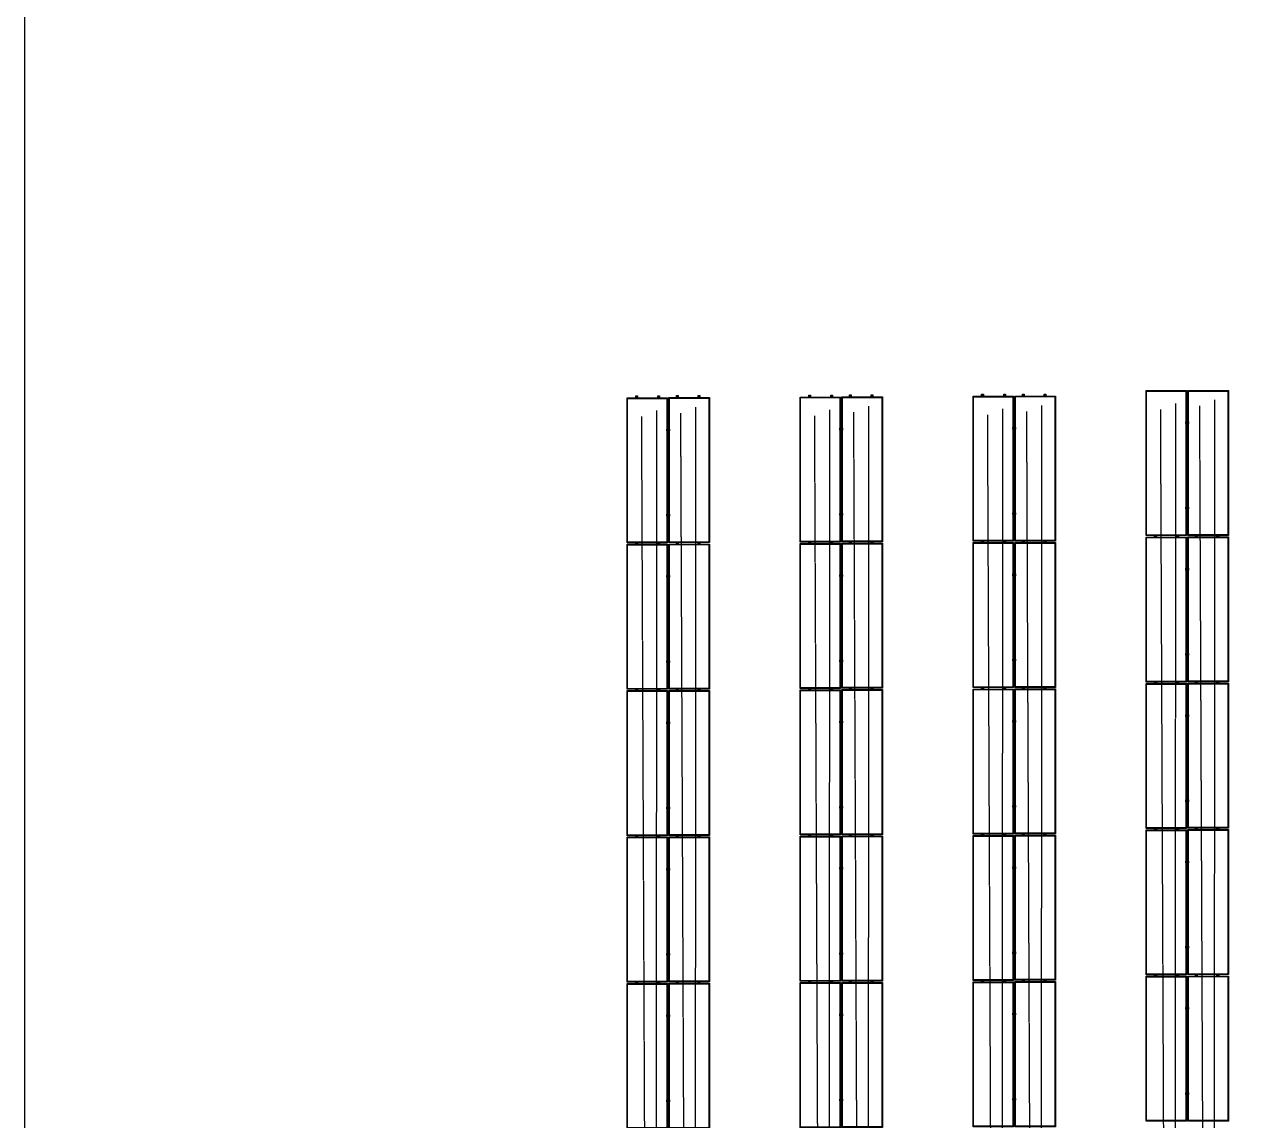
# Model space of a CAD drawing. Header units: millimetres. Extents: x 185509 to 291328, y 95263 to 331092.
# Drawn here: x 223004 to 243185, y 161796 to 179811 of the extents above; entities that cross this region are included whole.
import ezdxf

# ---------------------------------------------------------------- set-up
doc = ezdxf.new("R2010")
doc.units = ezdxf.units.MM
doc.linetypes.add('ACAD_ISO02W100', pattern=[15, 12, -3])
doc.layers.add('Cables string 1', color=20, linetype='ACAD_ISO02W100')
doc.layers.add('Cqbles string 2', color=72, linetype='ACAD_ISO02W100')

msp = doc.modelspace()

# ---------------------------------------------------------------- linework, layer by layer
for p, q in [((233066.604, 173686.393), (233059.814, 173686.393)), ((233063.209, 173682.998), (233063.209, 173689.788)), ((233429.298, 173686.393), (233422.508, 173686.393)), ((233425.903, 173682.998), (233425.903, 173689.788)), ((233738.041, 173689.671), (233731.252, 173689.671)), ((233734.646, 173686.276), (233734.646, 173693.066)), ((234091.255, 173689.671), (234084.465, 173689.671)), ((234087.86, 173686.276), (234087.86, 173693.066)), ((235909.679, 173699.671), (235902.889, 173699.671)), ((235906.284, 173696.276), (235906.284, 173703.066)), ((236272.373, 173699.671), (236265.583, 173699.671)), ((236268.978, 173696.276), (236268.978, 173703.066)), ((236581.116, 173702.95), (236574.326, 173702.95)), ((236577.721, 173699.555), (236577.721, 173706.345)), ((236934.33, 173702.95), (236927.54, 173702.95)), ((236930.935, 173699.555), (236930.935, 173706.345)), ((238752.753, 173712.95), (238745.963, 173712.95)), ((238749.358, 173709.555), (238749.358, 173716.345)), ((239115.447, 173712.95), (239108.657, 173712.95)), ((239112.052, 173709.555), (239112.052, 173716.345)), ((239424.191, 173716.228), (239417.401, 173716.228)), ((239420.796, 173712.833), (239420.796, 173719.623)), ((239777.404, 173716.228), (239770.614, 173716.228)), ((239774.009, 173712.833), (239774.009, 173719.623)), ((236422.97, 173159.124), (236429.76, 173159.124)), ((236426.365, 173155.729), (236426.365, 173162.519)), ((239266.045, 173172.402), (239272.834, 173172.402)), ((239269.439, 173169.008), (239269.439, 173175.797)), ((242109.119, 173264.842), (242115.909, 173264.842)), ((242112.514, 173261.447), (242112.514, 173268.237)), ((233579.895, 173145.845), (233586.685, 173145.845)), ((233583.29, 173142.45), (233583.29, 173149.24)), ((233579.895, 171745.481), (233586.685, 171745.481)), ((233583.29, 171742.086), (233583.29, 171748.876)), ((236422.97, 171758.76), (236429.76, 171758.76)), ((236426.365, 171755.365), (236426.365, 171762.155)), ((239266.045, 171772.038), (239272.834, 171772.038)), ((239269.439, 171768.643), (239269.439, 171775.433)), ((242109.119, 171864.478), (242115.909, 171864.478)), ((242112.514, 171861.083), (242112.514, 171867.873)), ((241595.828, 171398.55), (241589.038, 171398.55)), ((241592.433, 171395.155), (241592.433, 171401.945)), ((241958.522, 171398.55), (241951.732, 171398.55)), ((241955.127, 171395.155), (241955.127, 171401.945)), ((242267.266, 171401.829), (242260.476, 171401.829)), ((242263.871, 171398.434), (242263.871, 171405.224)), ((242620.479, 171401.829), (242613.689, 171401.829)), ((242617.084, 171398.434), (242617.084, 171405.224)), ((233066.604, 171279.554), (233059.814, 171279.554)), ((233063.209, 171276.159), (233063.209, 171282.949)), ((233429.298, 171279.554), (233422.508, 171279.554)), ((233425.903, 171276.159), (233425.903, 171282.949)), ((233738.041, 171282.832), (233731.252, 171282.832)), ((233734.646, 171279.437), (233734.646, 171286.227)), ((234091.255, 171282.832), (234084.465, 171282.832)), ((234087.86, 171279.437), (234087.86, 171286.227)), ((235909.679, 171292.832), (235902.889, 171292.832)), ((235906.284, 171289.437), (235906.284, 171296.227)), ((236272.373, 171292.832), (236265.583, 171292.832)), ((236268.978, 171289.437), (236268.978, 171296.227)), ((236581.116, 171296.111), (236574.326, 171296.111)), ((236577.721, 171292.716), (236577.721, 171299.506)), ((236934.33, 171296.111), (236927.54, 171296.111)), ((236930.935, 171292.716), (236930.935, 171299.506)), ((238752.753, 171306.111), (238745.963, 171306.111)), ((238749.358, 171302.716), (238749.358, 171309.506)), ((239115.447, 171306.111), (239108.657, 171306.111)), ((239112.052, 171302.716), (239112.052, 171309.506)), ((239424.191, 171309.389), (239417.401, 171309.389)), ((239420.796, 171305.995), (239420.796, 171312.784)), ((239777.404, 171309.389), (239770.614, 171309.389)), ((239774.009, 171305.995), (239774.009, 171312.784)), ((233579.895, 170739.006), (233586.685, 170739.006)), ((233583.29, 170735.612), (233583.29, 170742.401)), ((236422.97, 170752.285), (236429.76, 170752.285)), ((236426.365, 170748.89), (236426.365, 170755.68)), ((239266.045, 170765.563), (239272.834, 170765.563)), ((239269.439, 170762.169), (239269.439, 170768.958)), ((242109.119, 170858.003), (242115.909, 170858.003)), ((242112.514, 170854.608), (242112.514, 170861.398)), ((233579.895, 169338.642), (233586.685, 169338.642)), ((233583.29, 169335.247), (233583.29, 169342.037)), ((236422.97, 169351.921), (236429.76, 169351.921)), ((236426.365, 169348.526), (236426.365, 169355.316)), ((239266.045, 169365.199), (239272.834, 169365.199)), ((239269.439, 169361.804), (239269.439, 169368.594)), ((242109.119, 169457.639), (242115.909, 169457.639)), ((242112.514, 169454.244), (242112.514, 169461.034)), ((241595.828, 168991.938), (241589.038, 168991.938)), ((241592.433, 168988.543), (241592.433, 168995.332)), ((241958.522, 168991.938), (241951.732, 168991.938)), ((241955.127, 168988.543), (241955.127, 168995.332)), ((242267.266, 168995.216), (242260.476, 168995.216)), ((242263.871, 168991.821), (242263.871, 168998.611)), ((242620.479, 168995.216), (242613.689, 168995.216)), ((242617.084, 168991.821), (242617.084, 168998.611)), ((233066.604, 168872.941), (233059.814, 168872.941)), ((233063.209, 168869.546), (233063.209, 168876.336)), ((233429.298, 168872.941), (233422.508, 168872.941)), ((233425.903, 168869.546), (233425.903, 168876.336)), ((233738.041, 168876.22), (233731.252, 168876.22)), ((233734.646, 168872.825), (233734.646, 168879.614)), ((234091.255, 168876.22), (234084.465, 168876.22)), ((234087.86, 168872.825), (234087.86, 168879.614)), ((235909.679, 168886.22), (235902.889, 168886.22)), ((235906.284, 168882.825), (235906.284, 168889.614)), ((236272.373, 168886.22), (236265.583, 168886.22)), ((236268.978, 168882.825), (236268.978, 168889.614)), ((236581.116, 168889.498), (236574.326, 168889.498)), ((236577.721, 168886.103), (236577.721, 168892.893)), ((236934.33, 168889.498), (236927.54, 168889.498)), ((236930.935, 168886.103), (236930.935, 168892.893)), ((238752.753, 168899.498), (238745.963, 168899.498)), ((238749.358, 168896.103), (238749.358, 168902.893)), ((239115.447, 168899.498), (239108.657, 168899.498)), ((239112.052, 168896.103), (239112.052, 168902.893)), ((239424.191, 168902.777), (239417.401, 168902.777)), ((239420.796, 168899.382), (239420.796, 168906.172)), ((239777.404, 168902.777), (239770.614, 168902.777)), ((239774.009, 168899.382), (239774.009, 168906.172)), ((233579.895, 168332.394), (233586.685, 168332.394)), ((233583.29, 168328.999), (233583.29, 168335.789)), ((236422.97, 168345.672), (236429.76, 168345.672)), ((236426.365, 168342.277), (236426.365, 168349.067)), ((239266.045, 168358.951), (239272.834, 168358.951)), ((239269.439, 168355.556), (239269.439, 168362.346)), ((242109.119, 168451.39), (242115.909, 168451.39)), ((242112.514, 168447.995), (242112.514, 168454.785)), ((233579.895, 166932.029), (233586.685, 166932.029)), ((233583.29, 166928.634), (233583.29, 166935.424)), ((236422.97, 166945.308), (236429.76, 166945.308)), ((236426.365, 166941.913), (236426.365, 166948.703)), ((239266.045, 166958.586), (239272.834, 166958.586)), ((239269.439, 166955.191), (239269.439, 166961.981)), ((242109.119, 167051.026), (242115.909, 167051.026)), ((242112.514, 167047.631), (242112.514, 167054.421)), ((238752.753, 166492.888), (238745.963, 166492.888)), ((238749.358, 166489.493), (238749.358, 166496.283)), ((239115.447, 166492.888), (239108.657, 166492.888)), ((239112.052, 166489.493), (239112.052, 166496.283)), ((239424.191, 166496.167), (239417.401, 166496.167)), ((239420.796, 166492.772), (239420.796, 166499.562)), ((239777.404, 166496.167), (239770.614, 166496.167)), ((239774.009, 166492.772), (239774.009, 166499.562)), ((241595.828, 166585.328), (241589.038, 166585.328)), ((241592.433, 166581.933), (241592.433, 166588.722)), ((241958.522, 166585.328), (241951.732, 166585.328)), ((241955.127, 166581.933), (241955.127, 166588.722)), ((242267.266, 166588.606), (242260.476, 166588.606)), ((242263.871, 166585.211), (242263.871, 166592.001)), ((242620.479, 166588.606), (242613.689, 166588.606)), ((242617.084, 166585.211), (242617.084, 166592.001)), ((233066.604, 166466.331), (233059.814, 166466.331)), ((233063.209, 166462.936), (233063.209, 166469.726)), ((233429.298, 166466.331), (233422.508, 166466.331)), ((233425.903, 166462.936), (233425.903, 166469.726)), ((233738.041, 166469.61), (233731.252, 166469.61)), ((233734.646, 166466.215), (233734.646, 166473.004)), ((234091.255, 166469.61), (234084.465, 166469.61)), ((234087.86, 166466.215), (234087.86, 166473.004)), ((235909.679, 166479.61), (235902.889, 166479.61)), ((235906.284, 166476.215), (235906.284, 166483.004)), ((236272.373, 166479.61), (236265.583, 166479.61)), ((236268.978, 166476.215), (236268.978, 166483.004)), ((236581.116, 166482.888), (236574.326, 166482.888)), ((236577.721, 166479.493), (236577.721, 166486.283)), ((236934.33, 166482.888), (236927.54, 166482.888)), ((236930.935, 166479.493), (236930.935, 166486.283)), ((233579.895, 165925.784), (233586.685, 165925.784)), ((233583.29, 165922.389), (233583.29, 165929.179)), ((236422.97, 165939.062), (236429.76, 165939.062)), ((236426.365, 165935.667), (236426.365, 165942.457)), ((239266.045, 165952.341), (239272.834, 165952.341)), ((239269.439, 165948.946), (239269.439, 165955.736)), ((242109.119, 166044.78), (242115.909, 166044.78)), ((242112.514, 166041.385), (242112.514, 166048.175)), ((233579.895, 164525.419), (233586.685, 164525.419)), ((233583.29, 164522.024), (233583.29, 164528.814)), ((236422.97, 164538.698), (236429.76, 164538.698)), ((236426.365, 164535.303), (236426.365, 164542.093)), ((239266.045, 164551.976), (239272.834, 164551.976)), ((239269.439, 164548.581), (239269.439, 164555.371)), ((242109.119, 164644.416), (242115.909, 164644.416)), ((242112.514, 164641.021), (242112.514, 164647.811)), ((235909.679, 164073.048), (235902.889, 164073.048)), ((235906.284, 164069.653), (235906.284, 164076.442)), ((236272.373, 164073.048), (236265.583, 164073.048)), ((236268.978, 164069.653), (236268.978, 164076.442)), ((236581.116, 164076.326), (236574.326, 164076.326)), ((236577.721, 164072.931), (236577.721, 164079.721)), ((236934.33, 164076.326), (236927.54, 164076.326)), ((236930.935, 164072.931), (236930.935, 164079.721)), ((238752.753, 164086.326), (238745.963, 164086.326)), ((238749.358, 164082.931), (238749.358, 164089.721)), ((239115.447, 164086.326), (239108.657, 164086.326)), ((239112.052, 164082.931), (239112.052, 164089.721)), ((239424.191, 164089.605), (239417.401, 164089.605)), ((239420.796, 164086.21), (239420.796, 164093)), ((239777.404, 164089.605), (239770.614, 164089.605)), ((239774.009, 164086.21), (239774.009, 164093)), ((241595.828, 164178.766), (241589.038, 164178.766)), ((241592.433, 164175.371), (241592.433, 164182.16)), ((241958.522, 164178.766), (241951.732, 164178.766)), ((241955.127, 164175.371), (241955.127, 164182.16)), ((242267.266, 164182.044), (242260.476, 164182.044)), ((242263.871, 164178.649), (242263.871, 164185.439)), ((242620.479, 164182.044), (242613.689, 164182.044)), ((242617.084, 164178.649), (242617.084, 164185.439)), ((233066.604, 164059.769), (233059.814, 164059.769)), ((233063.209, 164056.374), (233063.209, 164063.164)), ((233429.298, 164059.769), (233422.508, 164059.769)), ((233425.903, 164056.374), (233425.903, 164063.164)), ((233738.041, 164063.048), (233731.252, 164063.048)), ((233734.646, 164059.653), (233734.646, 164066.442)), ((234091.255, 164063.048), (234084.465, 164063.048)), ((234087.86, 164059.653), (234087.86, 164066.442)), ((233579.895, 163519.222), (233586.685, 163519.222)), ((233583.29, 163515.827), (233583.29, 163522.617)), ((236422.97, 163532.5), (236429.76, 163532.5)), ((236426.365, 163529.105), (236426.365, 163535.895)), ((239266.045, 163545.779), (239272.834, 163545.779)), ((239269.439, 163542.384), (239269.439, 163549.174)), ((242109.119, 163638.218), (242115.909, 163638.218)), ((242112.514, 163634.823), (242112.514, 163641.613)), ((233579.895, 162118.857), (233586.685, 162118.857)), ((233583.29, 162115.462), (233583.29, 162122.252)), ((236422.97, 162132.136), (236429.76, 162132.136)), ((236426.365, 162128.741), (236426.365, 162135.531)), ((239266.045, 162145.414), (239272.834, 162145.414)), ((239269.439, 162142.019), (239269.439, 162148.809)), ((242109.119, 162237.854), (242115.909, 162237.854)), ((242112.514, 162234.459), (242112.514, 162241.249))]:
    msp.add_line(p, q)
for points in [[(223004.489, 146511.559), (273004.489, 146511.559), (273004.489, 316511.559), (223004.489, 316511.559)], [(241435.977, 171409.923), (241435.977, 173793.923), (242101.047, 173793.923), (242101.047, 171409.923)], [(241445.977, 171419.923), (241445.977, 173783.923), (242091.047, 173783.923), (242091.047, 171419.923)], [(242123.981, 171413.201), (242123.981, 173797.201), (242789.052, 173797.201), (242789.052, 171413.201)], [(242133.981, 171423.201), (242133.981, 173787.201), (242779.052, 173787.201), (242779.052, 171423.201)], [(232906.753, 171290.926), (232906.753, 173674.926), (233571.823, 173674.926), (233571.823, 171290.926)], [(232916.753, 171300.926), (232916.753, 173664.926), (233561.823, 173664.926), (233561.823, 171300.926)], [(233077.728, 173664.926), (233048.69, 173664.926), (233048.69, 173707.86), (233077.728, 173707.86)], [(233072.66, 173669.993), (233053.757, 173669.993), (233053.757, 173702.792), (233072.66, 173702.792)], [(233440.422, 173664.926), (233411.384, 173664.926), (233411.384, 173707.86), (233440.422, 173707.86)], [(233435.354, 173669.993), (233416.451, 173669.993), (233416.451, 173702.792), (233435.354, 173702.792)], [(233594.757, 171294.205), (233594.757, 173678.205), (234259.827, 173678.205), (234259.827, 171294.205)], [(233604.757, 171304.205), (233604.757, 173668.205), (234249.827, 173668.205), (234249.827, 171304.205)], [(233749.165, 173668.205), (233720.128, 173668.205), (233720.128, 173711.138), (233749.165, 173711.138)], [(233744.098, 173673.272), (233725.195, 173673.272), (233725.195, 173706.071), (233744.098, 173706.071)], [(234102.379, 173668.205), (234073.341, 173668.205), (234073.341, 173711.138), (234102.379, 173711.138)], [(234097.312, 173673.272), (234078.408, 173673.272), (234078.408, 173706.071), (234097.312, 173706.071)], [(235749.827, 171304.205), (235749.827, 173688.205), (236414.898, 173688.205), (236414.898, 171304.205)], [(235759.827, 171314.205), (235759.827, 173678.205), (236404.898, 173678.205), (236404.898, 171314.205)], [(235920.802, 173678.205), (235891.765, 173678.205), (235891.765, 173721.138), (235920.802, 173721.138)], [(235915.735, 173683.272), (235896.832, 173683.272), (235896.832, 173716.071), (235915.735, 173716.071)], [(236283.497, 173678.205), (236254.459, 173678.205), (236254.459, 173721.138), (236283.497, 173721.138)], [(236278.429, 173683.272), (236259.526, 173683.272), (236259.526, 173716.071), (236278.429, 173716.071)], [(236437.831, 171307.483), (236437.831, 173691.483), (237102.902, 173691.483), (237102.902, 171307.483)], [(236447.831, 171317.483), (236447.831, 173681.483), (237092.902, 173681.483), (237092.902, 171317.483)], [(236592.24, 173681.483), (236563.202, 173681.483), (236563.202, 173724.417), (236592.24, 173724.417)], [(236587.173, 173686.55), (236568.27, 173686.55), (236568.27, 173719.349), (236587.173, 173719.349)], [(236945.454, 173681.483), (236916.416, 173681.483), (236916.416, 173724.417), (236945.454, 173724.417)], [(236940.386, 173686.55), (236921.483, 173686.55), (236921.483, 173719.349), (236940.386, 173719.349)], [(238592.902, 171317.483), (238592.902, 173701.483), (239257.973, 173701.483), (239257.973, 171317.483)], [(238602.902, 171327.483), (238602.902, 173691.483), (239247.973, 173691.483), (239247.973, 171327.483)], [(238763.877, 173691.483), (238734.839, 173691.483), (238734.839, 173734.417), (238763.877, 173734.417)], [(238758.81, 173696.55), (238739.907, 173696.55), (238739.907, 173729.349), (238758.81, 173729.349)], [(239126.571, 173691.483), (239097.533, 173691.483), (239097.533, 173734.417), (239126.571, 173734.417)], [(239121.504, 173696.55), (239102.601, 173696.55), (239102.601, 173729.349), (239121.504, 173729.349)], [(239280.906, 171320.762), (239280.906, 173704.762), (239945.977, 173704.762), (239945.977, 171320.762)], [(239290.906, 171330.762), (239290.906, 173694.762), (239935.977, 173694.762), (239935.977, 171330.762)], [(239435.315, 173694.762), (239406.277, 173694.762), (239406.277, 173737.695), (239435.315, 173737.695)], [(239430.248, 173699.829), (239411.344, 173699.829), (239411.344, 173732.628), (239430.248, 173732.628)], [(239788.528, 173694.762), (239759.49, 173694.762), (239759.49, 173737.695), (239788.528, 173737.695)], [(239783.461, 173699.829), (239764.558, 173699.829), (239764.558, 173732.628), (239783.461, 173732.628)], [(233561.823, 173131.326), (233561.823, 173160.364), (233604.757, 173160.364), (233604.757, 173131.326)], [(233566.891, 173136.394), (233566.891, 173155.297), (233599.689, 173155.297), (233599.689, 173136.394)], [(236404.898, 173144.605), (236404.898, 173173.643), (236447.831, 173173.643), (236447.831, 173144.605)], [(236409.965, 173149.672), (236409.965, 173168.576), (236442.764, 173168.576), (236442.764, 173149.672)], [(239247.973, 173157.884), (239247.973, 173186.921), (239290.906, 173186.921), (239290.906, 173157.884)], [(239253.04, 173162.951), (239253.04, 173181.854), (239285.839, 173181.854), (239285.839, 173162.951)], [(242091.047, 173250.323), (242091.047, 173279.361), (242133.981, 173279.361), (242133.981, 173250.323)], [(242096.115, 173255.39), (242096.115, 173274.294), (242128.914, 173274.294), (242128.914, 173255.39)], [(233561.823, 171730.962), (233561.823, 171760), (233604.757, 171760), (233604.757, 171730.962)], [(233566.891, 171736.029), (233566.891, 171754.933), (233599.689, 171754.933), (233599.689, 171736.029)], [(236404.898, 171744.241), (236404.898, 171773.279), (236447.831, 171773.279), (236447.831, 171744.241)], [(236409.965, 171749.308), (236409.965, 171768.211), (236442.764, 171768.211), (236442.764, 171749.308)], [(239247.973, 171757.519), (239247.973, 171786.557), (239290.906, 171786.557), (239290.906, 171757.519)], [(239253.04, 171762.587), (239253.04, 171781.49), (239285.839, 171781.49), (239285.839, 171762.587)], [(242091.047, 171849.959), (242091.047, 171878.997), (242133.981, 171878.997), (242133.981, 171849.959)], [(242096.115, 171855.026), (242096.115, 171873.929), (242128.914, 171873.929), (242128.914, 171855.026)], [(241435.977, 169003.084), (241435.977, 171387.084), (242101.047, 171387.084), (242101.047, 169003.084)], [(241445.977, 169013.084), (241445.977, 171377.084), (242091.047, 171377.084), (242091.047, 169013.084)], [(241606.952, 171377.084), (241577.914, 171377.084), (241577.914, 171420.017), (241606.952, 171420.017)], [(241601.885, 171382.151), (241582.981, 171382.151), (241582.981, 171414.95), (241601.885, 171414.95)], [(241969.646, 171377.084), (241940.608, 171377.084), (241940.608, 171420.017), (241969.646, 171420.017)], [(241964.579, 171382.151), (241945.675, 171382.151), (241945.675, 171414.95), (241964.579, 171414.95)], [(242123.981, 169006.362), (242123.981, 171390.362), (242789.052, 171390.362), (242789.052, 169006.362)], [(242133.981, 169016.362), (242133.981, 171380.362), (242779.052, 171380.362), (242779.052, 169016.362)], [(242278.39, 171380.362), (242249.352, 171380.362), (242249.352, 171423.296), (242278.39, 171423.296)], [(242273.322, 171385.429), (242254.419, 171385.429), (242254.419, 171418.228), (242273.322, 171418.228)], [(242631.603, 171380.362), (242602.565, 171380.362), (242602.565, 171423.296), (242631.603, 171423.296)], [(242626.536, 171385.429), (242607.632, 171385.429), (242607.632, 171418.228), (242626.536, 171418.228)], [(232906.753, 168884.087), (232906.753, 171268.087), (233571.823, 171268.087), (233571.823, 168884.087)], [(232916.753, 168894.087), (232916.753, 171258.087), (233561.823, 171258.087), (233561.823, 168894.087)], [(233077.728, 171258.087), (233048.69, 171258.087), (233048.69, 171301.021), (233077.728, 171301.021)], [(233072.66, 171263.154), (233053.757, 171263.154), (233053.757, 171295.953), (233072.66, 171295.953)], [(233440.422, 171258.087), (233411.384, 171258.087), (233411.384, 171301.021), (233440.422, 171301.021)], [(233435.354, 171263.154), (233416.451, 171263.154), (233416.451, 171295.953), (233435.354, 171295.953)], [(233594.757, 168887.366), (233594.757, 171271.366), (234259.827, 171271.366), (234259.827, 168887.366)], [(233604.757, 168897.366), (233604.757, 171261.366), (234249.827, 171261.366), (234249.827, 168897.366)], [(233749.165, 171261.366), (233720.128, 171261.366), (233720.128, 171304.299), (233749.165, 171304.299)], [(233744.098, 171266.433), (233725.195, 171266.433), (233725.195, 171299.232), (233744.098, 171299.232)], [(234102.379, 171261.366), (234073.341, 171261.366), (234073.341, 171304.299), (234102.379, 171304.299)], [(234097.312, 171266.433), (234078.408, 171266.433), (234078.408, 171299.232), (234097.312, 171299.232)], [(235749.827, 168897.366), (235749.827, 171281.366), (236414.898, 171281.366), (236414.898, 168897.366)], [(235759.827, 168907.366), (235759.827, 171271.366), (236404.898, 171271.366), (236404.898, 168907.366)], [(235920.802, 171271.366), (235891.765, 171271.366), (235891.765, 171314.299), (235920.802, 171314.299)], [(235915.735, 171276.433), (235896.832, 171276.433), (235896.832, 171309.232), (235915.735, 171309.232)], [(236283.497, 171271.366), (236254.459, 171271.366), (236254.459, 171314.299), (236283.497, 171314.299)], [(236278.429, 171276.433), (236259.526, 171276.433), (236259.526, 171309.232), (236278.429, 171309.232)], [(236437.831, 168900.644), (236437.831, 171284.644), (237102.902, 171284.644), (237102.902, 168900.644)], [(236447.831, 168910.644), (236447.831, 171274.644), (237092.902, 171274.644), (237092.902, 168910.644)], [(236592.24, 171274.644), (236563.202, 171274.644), (236563.202, 171317.578), (236592.24, 171317.578)], [(236587.173, 171279.711), (236568.27, 171279.711), (236568.27, 171312.51), (236587.173, 171312.51)], [(236945.454, 171274.644), (236916.416, 171274.644), (236916.416, 171317.578), (236945.454, 171317.578)], [(236940.386, 171279.711), (236921.483, 171279.711), (236921.483, 171312.51), (236940.386, 171312.51)], [(238592.902, 168910.644), (238592.902, 171294.644), (239257.973, 171294.644), (239257.973, 168910.644)], [(238602.902, 168920.644), (238602.902, 171284.644), (239247.973, 171284.644), (239247.973, 168920.644)], [(238763.877, 171284.644), (238734.839, 171284.644), (238734.839, 171327.578), (238763.877, 171327.578)], [(238758.81, 171289.711), (238739.907, 171289.711), (238739.907, 171322.51), (238758.81, 171322.51)], [(239126.571, 171284.644), (239097.533, 171284.644), (239097.533, 171327.578), (239126.571, 171327.578)], [(239121.504, 171289.711), (239102.601, 171289.711), (239102.601, 171322.51), (239121.504, 171322.51)], [(239280.906, 168913.923), (239280.906, 171297.923), (239945.977, 171297.923), (239945.977, 168913.923)], [(239290.906, 168923.923), (239290.906, 171287.923), (239935.977, 171287.923), (239935.977, 168923.923)], [(239435.315, 171287.923), (239406.277, 171287.923), (239406.277, 171330.856), (239435.315, 171330.856)], [(239430.248, 171292.99), (239411.344, 171292.99), (239411.344, 171325.789), (239430.248, 171325.789)], [(239788.528, 171287.923), (239759.49, 171287.923), (239759.49, 171330.856), (239788.528, 171330.856)], [(239783.461, 171292.99), (239764.558, 171292.99), (239764.558, 171325.789), (239783.461, 171325.789)], [(233561.823, 170724.488), (233561.823, 170753.525), (233604.757, 170753.525), (233604.757, 170724.488)], [(233566.891, 170729.555), (233566.891, 170748.458), (233599.689, 170748.458), (233599.689, 170729.555)], [(236404.898, 170737.766), (236404.898, 170766.804), (236447.831, 170766.804), (236447.831, 170737.766)], [(236409.965, 170742.833), (236409.965, 170761.737), (236442.764, 170761.737), (236442.764, 170742.833)], [(239247.973, 170751.045), (239247.973, 170780.082), (239290.906, 170780.082), (239290.906, 170751.045)], [(239253.04, 170756.112), (239253.04, 170775.015), (239285.839, 170775.015), (239285.839, 170756.112)], [(242091.047, 170843.484), (242091.047, 170872.522), (242133.981, 170872.522), (242133.981, 170843.484)], [(242096.115, 170848.551), (242096.115, 170867.455), (242128.914, 170867.455), (242128.914, 170848.551)], [(233561.823, 169324.123), (233561.823, 169353.161), (233604.757, 169353.161), (233604.757, 169324.123)], [(233566.891, 169329.19), (233566.891, 169348.094), (233599.689, 169348.094), (233599.689, 169329.19)], [(236404.898, 169337.402), (236404.898, 169366.44), (236447.831, 169366.44), (236447.831, 169337.402)], [(236409.965, 169342.469), (236409.965, 169361.372), (236442.764, 169361.372), (236442.764, 169342.469)], [(239247.973, 169350.68), (239247.973, 169379.718), (239290.906, 169379.718), (239290.906, 169350.68)], [(239253.04, 169355.748), (239253.04, 169374.651), (239285.839, 169374.651), (239285.839, 169355.748)], [(242091.047, 169443.12), (242091.047, 169472.158), (242133.981, 169472.158), (242133.981, 169443.12)], [(242096.115, 169448.187), (242096.115, 169467.09), (242128.914, 169467.09), (242128.914, 169448.187)], [(238763.877, 168878.031), (238734.839, 168878.031), (238734.839, 168920.965), (238763.877, 168920.965)], [(238758.81, 168883.099), (238739.907, 168883.099), (238739.907, 168915.898), (238758.81, 168915.898)], [(239126.571, 168878.031), (239097.533, 168878.031), (239097.533, 168920.965), (239126.571, 168920.965)], [(239121.504, 168883.099), (239102.601, 168883.099), (239102.601, 168915.898), (239121.504, 168915.898)], [(239435.315, 168881.31), (239406.277, 168881.31), (239406.277, 168924.243), (239435.315, 168924.243)], [(239430.248, 168886.377), (239411.344, 168886.377), (239411.344, 168919.176), (239430.248, 168919.176)], [(239788.528, 168881.31), (239759.49, 168881.31), (239759.49, 168924.243), (239788.528, 168924.243)], [(239783.461, 168886.377), (239764.558, 168886.377), (239764.558, 168919.176), (239783.461, 168919.176)], [(241435.977, 166596.471), (241435.977, 168980.471), (242101.047, 168980.471), (242101.047, 166596.471)], [(241445.977, 166606.471), (241445.977, 168970.471), (242091.047, 168970.471), (242091.047, 166606.471)], [(241606.952, 168970.471), (241577.914, 168970.471), (241577.914, 169013.404), (241606.952, 169013.404)], [(241601.885, 168975.538), (241582.981, 168975.538), (241582.981, 169008.337), (241601.885, 169008.337)], [(241969.646, 168970.471), (241940.608, 168970.471), (241940.608, 169013.404), (241969.646, 169013.404)], [(241964.579, 168975.538), (241945.675, 168975.538), (241945.675, 169008.337), (241964.579, 169008.337)], [(242123.981, 166599.749), (242123.981, 168983.749), (242789.052, 168983.749), (242789.052, 166599.749)], [(242133.981, 166609.749), (242133.981, 168973.749), (242779.052, 168973.749), (242779.052, 166609.749)], [(242278.39, 168973.749), (242249.352, 168973.749), (242249.352, 169016.683), (242278.39, 169016.683)], [(242273.322, 168978.817), (242254.419, 168978.817), (242254.419, 169011.616), (242273.322, 169011.616)], [(242631.603, 168973.749), (242602.565, 168973.749), (242602.565, 169016.683), (242631.603, 169016.683)], [(242626.536, 168978.817), (242607.632, 168978.817), (242607.632, 169011.616), (242626.536, 169011.616)], [(232906.753, 166477.474), (232906.753, 168861.474), (233571.823, 168861.474), (233571.823, 166477.474)], [(232916.753, 166487.474), (232916.753, 168851.474), (233561.823, 168851.474), (233561.823, 166487.474)], [(233077.728, 168851.474), (233048.69, 168851.474), (233048.69, 168894.408), (233077.728, 168894.408)], [(233072.66, 168856.542), (233053.757, 168856.542), (233053.757, 168889.34), (233072.66, 168889.34)], [(233440.422, 168851.474), (233411.384, 168851.474), (233411.384, 168894.408), (233440.422, 168894.408)], [(233435.354, 168856.542), (233416.451, 168856.542), (233416.451, 168889.34), (233435.354, 168889.34)], [(233594.757, 166480.753), (233594.757, 168864.753), (234259.827, 168864.753), (234259.827, 166480.753)], [(233604.757, 166490.753), (233604.757, 168854.753), (234249.827, 168854.753), (234249.827, 166490.753)], [(233749.165, 168854.753), (233720.128, 168854.753), (233720.128, 168897.686), (233749.165, 168897.686)], [(233744.098, 168859.82), (233725.195, 168859.82), (233725.195, 168892.619), (233744.098, 168892.619)], [(234102.379, 168854.753), (234073.341, 168854.753), (234073.341, 168897.686), (234102.379, 168897.686)], [(234097.312, 168859.82), (234078.408, 168859.82), (234078.408, 168892.619), (234097.312, 168892.619)], [(235749.827, 166490.753), (235749.827, 168874.753), (236414.898, 168874.753), (236414.898, 166490.753)], [(235759.827, 166500.753), (235759.827, 168864.753), (236404.898, 168864.753), (236404.898, 166500.753)], [(235920.802, 168864.753), (235891.765, 168864.753), (235891.765, 168907.686), (235920.802, 168907.686)], [(235915.735, 168869.82), (235896.832, 168869.82), (235896.832, 168902.619), (235915.735, 168902.619)], [(236283.497, 168864.753), (236254.459, 168864.753), (236254.459, 168907.686), (236283.497, 168907.686)], [(236278.429, 168869.82), (236259.526, 168869.82), (236259.526, 168902.619), (236278.429, 168902.619)], [(236437.831, 166494.031), (236437.831, 168878.031), (237102.902, 168878.031), (237102.902, 166494.031)], [(236447.831, 166504.031), (236447.831, 168868.031), (237092.902, 168868.031), (237092.902, 166504.031)], [(236592.24, 168868.031), (236563.202, 168868.031), (236563.202, 168910.965), (236592.24, 168910.965)], [(236587.173, 168873.099), (236568.27, 168873.099), (236568.27, 168905.898), (236587.173, 168905.898)], [(236945.454, 168868.031), (236916.416, 168868.031), (236916.416, 168910.965), (236945.454, 168910.965)], [(236940.386, 168873.099), (236921.483, 168873.099), (236921.483, 168905.898), (236940.386, 168905.898)], [(238592.902, 166504.031), (238592.902, 168888.031), (239257.973, 168888.031), (239257.973, 166504.031)], [(238602.902, 166514.031), (238602.902, 168878.031), (239247.973, 168878.031), (239247.973, 166514.031)], [(239280.906, 166507.31), (239280.906, 168891.31), (239945.977, 168891.31), (239945.977, 166507.31)], [(239290.906, 166517.31), (239290.906, 168881.31), (239935.977, 168881.31), (239935.977, 166517.31)], [(233561.823, 168317.875), (233561.823, 168346.913), (233604.757, 168346.913), (233604.757, 168317.875)], [(233566.891, 168322.942), (233566.891, 168341.845), (233599.689, 168341.845), (233599.689, 168322.942)], [(236404.898, 168331.153), (236404.898, 168360.191), (236447.831, 168360.191), (236447.831, 168331.153)], [(236409.965, 168336.221), (236409.965, 168355.124), (236442.764, 168355.124), (236442.764, 168336.221)], [(239247.973, 168344.432), (239247.973, 168373.47), (239290.906, 168373.47), (239290.906, 168344.432)], [(239253.04, 168349.499), (239253.04, 168368.402), (239285.839, 168368.402), (239285.839, 168349.499)], [(242091.047, 168436.871), (242091.047, 168465.909), (242133.981, 168465.909), (242133.981, 168436.871)], [(242096.115, 168441.939), (242096.115, 168460.842), (242128.914, 168460.842), (242128.914, 168441.939)], [(233561.823, 166917.51), (233561.823, 166946.548), (233604.757, 166946.548), (233604.757, 166917.51)], [(233566.891, 166922.578), (233566.891, 166941.481), (233599.689, 166941.481), (233599.689, 166922.578)], [(236404.898, 166930.789), (236404.898, 166959.827), (236447.831, 166959.827), (236447.831, 166930.789)], [(236409.965, 166935.856), (236409.965, 166954.759), (236442.764, 166954.759), (236442.764, 166935.856)], [(239247.973, 166944.067), (239247.973, 166973.105), (239290.906, 166973.105), (239290.906, 166944.067)], [(239253.04, 166949.135), (239253.04, 166968.038), (239285.839, 166968.038), (239285.839, 166949.135)], [(242091.047, 167036.507), (242091.047, 167065.545), (242133.981, 167065.545), (242133.981, 167036.507)], [(242096.115, 167041.574), (242096.115, 167060.477), (242128.914, 167060.477), (242128.914, 167041.574)], [(235920.802, 166458.143), (235891.765, 166458.143), (235891.765, 166501.076), (235920.802, 166501.076)], [(235915.735, 166463.21), (235896.832, 166463.21), (235896.832, 166496.009), (235915.735, 166496.009)], [(236283.497, 166458.143), (236254.459, 166458.143), (236254.459, 166501.076), (236283.497, 166501.076)], [(236278.429, 166463.21), (236259.526, 166463.21), (236259.526, 166496.009), (236278.429, 166496.009)], [(236592.24, 166461.421), (236563.202, 166461.421), (236563.202, 166504.355), (236592.24, 166504.355)], [(236587.173, 166466.489), (236568.27, 166466.489), (236568.27, 166499.288), (236587.173, 166499.288)], [(236945.454, 166461.421), (236916.416, 166461.421), (236916.416, 166504.355), (236945.454, 166504.355)], [(236940.386, 166466.489), (236921.483, 166466.489), (236921.483, 166499.288), (236940.386, 166499.288)], [(238763.877, 166471.421), (238734.839, 166471.421), (238734.839, 166514.355), (238763.877, 166514.355)], [(238758.81, 166476.489), (238739.907, 166476.489), (238739.907, 166509.288), (238758.81, 166509.288)], [(239126.571, 166471.421), (239097.533, 166471.421), (239097.533, 166514.355), (239126.571, 166514.355)], [(239121.504, 166476.489), (239102.601, 166476.489), (239102.601, 166509.288), (239121.504, 166509.288)], [(239435.315, 166474.7), (239406.277, 166474.7), (239406.277, 166517.633), (239435.315, 166517.633)], [(239430.248, 166479.767), (239411.344, 166479.767), (239411.344, 166512.566), (239430.248, 166512.566)], [(239788.528, 166474.7), (239759.49, 166474.7), (239759.49, 166517.633), (239788.528, 166517.633)], [(239783.461, 166479.767), (239764.558, 166479.767), (239764.558, 166512.566), (239783.461, 166512.566)], [(241435.977, 164189.861), (241435.977, 166573.861), (242101.047, 166573.861), (242101.047, 164189.861)], [(241445.977, 164199.861), (241445.977, 166563.861), (242091.047, 166563.861), (242091.047, 164199.861)], [(241606.952, 166563.861), (241577.914, 166563.861), (241577.914, 166606.794), (241606.952, 166606.794)], [(241601.885, 166568.928), (241582.981, 166568.928), (241582.981, 166601.727), (241601.885, 166601.727)], [(241969.646, 166563.861), (241940.608, 166563.861), (241940.608, 166606.794), (241969.646, 166606.794)], [(241964.579, 166568.928), (241945.675, 166568.928), (241945.675, 166601.727), (241964.579, 166601.727)], [(242123.981, 164193.139), (242123.981, 166577.139), (242789.052, 166577.139), (242789.052, 164193.139)], [(242133.981, 164203.139), (242133.981, 166567.139), (242779.052, 166567.139), (242779.052, 164203.139)], [(242278.39, 166567.139), (242249.352, 166567.139), (242249.352, 166610.073), (242278.39, 166610.073)], [(242273.322, 166572.207), (242254.419, 166572.207), (242254.419, 166605.006), (242273.322, 166605.006)], [(242631.603, 166567.139), (242602.565, 166567.139), (242602.565, 166610.073), (242631.603, 166610.073)], [(242626.536, 166572.207), (242607.632, 166572.207), (242607.632, 166605.006), (242626.536, 166605.006)], [(232906.753, 164070.864), (232906.753, 166454.864), (233571.823, 166454.864), (233571.823, 164070.864)], [(232916.753, 164080.864), (232916.753, 166444.864), (233561.823, 166444.864), (233561.823, 164080.864)], [(233077.728, 166444.864), (233048.69, 166444.864), (233048.69, 166487.798), (233077.728, 166487.798)], [(233072.66, 166449.932), (233053.757, 166449.932), (233053.757, 166482.73), (233072.66, 166482.73)], [(233440.422, 166444.864), (233411.384, 166444.864), (233411.384, 166487.798), (233440.422, 166487.798)], [(233435.354, 166449.932), (233416.451, 166449.932), (233416.451, 166482.73), (233435.354, 166482.73)], [(233594.757, 164074.143), (233594.757, 166458.143), (234259.827, 166458.143), (234259.827, 164074.143)], [(233604.757, 164084.143), (233604.757, 166448.143), (234249.827, 166448.143), (234249.827, 164084.143)], [(233749.165, 166448.143), (233720.128, 166448.143), (233720.128, 166491.076), (233749.165, 166491.076)], [(233744.098, 166453.21), (233725.195, 166453.21), (233725.195, 166486.009), (233744.098, 166486.009)], [(234102.379, 166448.143), (234073.341, 166448.143), (234073.341, 166491.076), (234102.379, 166491.076)], [(234097.312, 166453.21), (234078.408, 166453.21), (234078.408, 166486.009), (234097.312, 166486.009)], [(235749.827, 164084.143), (235749.827, 166468.143), (236414.898, 166468.143), (236414.898, 164084.143)], [(235759.827, 164094.143), (235759.827, 166458.143), (236404.898, 166458.143), (236404.898, 164094.143)], [(236437.831, 164087.421), (236437.831, 166471.421), (237102.902, 166471.421), (237102.902, 164087.421)], [(236447.831, 164097.421), (236447.831, 166461.421), (237092.902, 166461.421), (237092.902, 164097.421)], [(238592.902, 164097.421), (238592.902, 166481.421), (239257.973, 166481.421), (239257.973, 164097.421)], [(238602.902, 164107.421), (238602.902, 166471.421), (239247.973, 166471.421), (239247.973, 164107.421)], [(239280.906, 164100.7), (239280.906, 166484.7), (239945.977, 166484.7), (239945.977, 164100.7)], [(239290.906, 164110.7), (239290.906, 166474.7), (239935.977, 166474.7), (239935.977, 164110.7)], [(233561.823, 165911.265), (233561.823, 165940.303), (233604.757, 165940.303), (233604.757, 165911.265)], [(233566.891, 165916.332), (233566.891, 165935.235), (233599.689, 165935.235), (233599.689, 165916.332)], [(236404.898, 165924.543), (236404.898, 165953.581), (236447.831, 165953.581), (236447.831, 165924.543)], [(236409.965, 165929.611), (236409.965, 165948.514), (236442.764, 165948.514), (236442.764, 165929.611)], [(239247.973, 165937.822), (239247.973, 165966.86), (239290.906, 165966.86), (239290.906, 165937.822)], [(239253.04, 165942.889), (239253.04, 165961.792), (239285.839, 165961.792), (239285.839, 165942.889)], [(242091.047, 166030.261), (242091.047, 166059.299), (242133.981, 166059.299), (242133.981, 166030.261)], [(242096.115, 166035.328), (242096.115, 166054.232), (242128.914, 166054.232), (242128.914, 166035.328)], [(233561.823, 164510.9), (233561.823, 164539.938), (233604.757, 164539.938), (233604.757, 164510.9)], [(233566.891, 164515.968), (233566.891, 164534.871), (233599.689, 164534.871), (233599.689, 164515.968)], [(236404.898, 164524.179), (236404.898, 164553.217), (236447.831, 164553.217), (236447.831, 164524.179)], [(236409.965, 164529.246), (236409.965, 164548.149), (236442.764, 164548.149), (236442.764, 164529.246)], [(239247.973, 164537.457), (239247.973, 164566.495), (239290.906, 164566.495), (239290.906, 164537.457)], [(239253.04, 164542.525), (239253.04, 164561.428), (239285.839, 164561.428), (239285.839, 164542.525)], [(242091.047, 164629.897), (242091.047, 164658.935), (242133.981, 164658.935), (242133.981, 164629.897)], [(242096.115, 164634.964), (242096.115, 164653.867), (242128.914, 164653.867), (242128.914, 164634.964)], [(233077.728, 164038.302), (233048.69, 164038.302), (233048.69, 164081.236), (233077.728, 164081.236)], [(233072.66, 164043.37), (233053.757, 164043.37), (233053.757, 164076.168), (233072.66, 164076.168)], [(233440.422, 164038.302), (233411.384, 164038.302), (233411.384, 164081.236), (233440.422, 164081.236)], [(233435.354, 164043.37), (233416.451, 164043.37), (233416.451, 164076.168), (233435.354, 164076.168)], [(233749.165, 164041.581), (233720.128, 164041.581), (233720.128, 164084.514), (233749.165, 164084.514)], [(233744.098, 164046.648), (233725.195, 164046.648), (233725.195, 164079.447), (233744.098, 164079.447)], [(234102.379, 164041.581), (234073.341, 164041.581), (234073.341, 164084.514), (234102.379, 164084.514)], [(234097.312, 164046.648), (234078.408, 164046.648), (234078.408, 164079.447), (234097.312, 164079.447)], [(235920.802, 164051.581), (235891.765, 164051.581), (235891.765, 164094.514), (235920.802, 164094.514)], [(235915.735, 164056.648), (235896.832, 164056.648), (235896.832, 164089.447), (235915.735, 164089.447)], [(236283.497, 164051.581), (236254.459, 164051.581), (236254.459, 164094.514), (236283.497, 164094.514)], [(236278.429, 164056.648), (236259.526, 164056.648), (236259.526, 164089.447), (236278.429, 164089.447)], [(236592.24, 164054.859), (236563.202, 164054.859), (236563.202, 164097.793), (236592.24, 164097.793)], [(236587.173, 164059.927), (236568.27, 164059.927), (236568.27, 164092.726), (236587.173, 164092.726)], [(236945.454, 164054.859), (236916.416, 164054.859), (236916.416, 164097.793), (236945.454, 164097.793)], [(236940.386, 164059.927), (236921.483, 164059.927), (236921.483, 164092.726), (236940.386, 164092.726)], [(238592.902, 161690.859), (238592.902, 164074.859), (239257.973, 164074.859), (239257.973, 161690.859)], [(238763.877, 164064.859), (238734.839, 164064.859), (238734.839, 164107.793), (238763.877, 164107.793)], [(238758.81, 164069.927), (238739.907, 164069.927), (238739.907, 164102.726), (238758.81, 164102.726)], [(239126.571, 164064.859), (239097.533, 164064.859), (239097.533, 164107.793), (239126.571, 164107.793)], [(239121.504, 164069.927), (239102.601, 164069.927), (239102.601, 164102.726), (239121.504, 164102.726)], [(239280.906, 161694.138), (239280.906, 164078.138), (239945.977, 164078.138), (239945.977, 161694.138)], [(239435.315, 164068.138), (239406.277, 164068.138), (239406.277, 164111.071), (239435.315, 164111.071)], [(239430.248, 164073.205), (239411.344, 164073.205), (239411.344, 164106.004), (239430.248, 164106.004)], [(239788.528, 164068.138), (239759.49, 164068.138), (239759.49, 164111.071), (239788.528, 164111.071)], [(239783.461, 164073.205), (239764.558, 164073.205), (239764.558, 164106.004), (239783.461, 164106.004)], [(241435.977, 161783.299), (241435.977, 164167.299), (242101.047, 164167.299), (242101.047, 161783.299)], [(241445.977, 161793.299), (241445.977, 164157.299), (242091.047, 164157.299), (242091.047, 161793.299)], [(241606.952, 164157.299), (241577.914, 164157.299), (241577.914, 164200.232), (241606.952, 164200.232)], [(241601.885, 164162.366), (241582.981, 164162.366), (241582.981, 164195.165), (241601.885, 164195.165)], [(241969.646, 164157.299), (241940.608, 164157.299), (241940.608, 164200.232), (241969.646, 164200.232)], [(241964.579, 164162.366), (241945.675, 164162.366), (241945.675, 164195.165), (241964.579, 164195.165)], [(242123.981, 161786.577), (242123.981, 164170.577), (242789.052, 164170.577), (242789.052, 161786.577)], [(242133.981, 161796.577), (242133.981, 164160.577), (242779.052, 164160.577), (242779.052, 161796.577)], [(242278.39, 164160.577), (242249.352, 164160.577), (242249.352, 164203.511), (242278.39, 164203.511)], [(242273.322, 164165.645), (242254.419, 164165.645), (242254.419, 164198.444), (242273.322, 164198.444)], [(242631.603, 164160.577), (242602.565, 164160.577), (242602.565, 164203.511), (242631.603, 164203.511)], [(242626.536, 164165.645), (242607.632, 164165.645), (242607.632, 164198.444), (242626.536, 164198.444)], [(232906.753, 161664.302), (232906.753, 164048.302), (233571.823, 164048.302), (233571.823, 161664.302)], [(232916.753, 161674.302), (232916.753, 164038.302), (233561.823, 164038.302), (233561.823, 161674.302)], [(233594.757, 161667.581), (233594.757, 164051.581), (234259.827, 164051.581), (234259.827, 161667.581)], [(233604.757, 161677.581), (233604.757, 164041.581), (234249.827, 164041.581), (234249.827, 161677.581)], [(235749.827, 161677.581), (235749.827, 164061.581), (236414.898, 164061.581), (236414.898, 161677.581)], [(235759.827, 161687.581), (235759.827, 164051.581), (236404.898, 164051.581), (236404.898, 161687.581)], [(236437.831, 161680.859), (236437.831, 164064.859), (237102.902, 164064.859), (237102.902, 161680.859)], [(236447.831, 161690.859), (236447.831, 164054.859), (237092.902, 164054.859), (237092.902, 161690.859)], [(238602.902, 161700.859), (238602.902, 164064.859), (239247.973, 164064.859), (239247.973, 161700.859)], [(239290.906, 161704.138), (239290.906, 164068.138), (239935.977, 164068.138), (239935.977, 161704.138)], [(233561.823, 163504.703), (233561.823, 163533.741), (233604.757, 163533.741), (233604.757, 163504.703)], [(233566.891, 163509.77), (233566.891, 163528.673), (233599.689, 163528.673), (233599.689, 163509.77)], [(236404.898, 163517.981), (236404.898, 163547.019), (236447.831, 163547.019), (236447.831, 163517.981)], [(236409.965, 163523.049), (236409.965, 163541.952), (236442.764, 163541.952), (236442.764, 163523.049)], [(239247.973, 163531.26), (239247.973, 163560.298), (239290.906, 163560.298), (239290.906, 163531.26)], [(239253.04, 163536.327), (239253.04, 163555.23), (239285.839, 163555.23), (239285.839, 163536.327)], [(242091.047, 163623.699), (242091.047, 163652.737), (242133.981, 163652.737), (242133.981, 163623.699)], [(242096.115, 163628.766), (242096.115, 163647.67), (242128.914, 163647.67), (242128.914, 163628.766)], [(233561.823, 162104.338), (233561.823, 162133.376), (233604.757, 162133.376), (233604.757, 162104.338)], [(233566.891, 162109.406), (233566.891, 162128.309), (233599.689, 162128.309), (233599.689, 162109.406)], [(236404.898, 162117.617), (236404.898, 162146.655), (236447.831, 162146.655), (236447.831, 162117.617)], [(236409.965, 162122.684), (236409.965, 162141.587), (236442.764, 162141.587), (236442.764, 162122.684)], [(239247.973, 162130.895), (239247.973, 162159.933), (239290.906, 162159.933), (239290.906, 162130.895)], [(239253.04, 162135.963), (239253.04, 162154.866), (239285.839, 162154.866), (239285.839, 162135.963)], [(242091.047, 162223.335), (242091.047, 162252.373), (242133.981, 162252.373), (242133.981, 162223.335)], [(242096.115, 162228.402), (242096.115, 162247.305), (242128.914, 162247.305), (242128.914, 162228.402)]]:
    msp.add_lwpolyline(points, close=True)
for centre, radius in [((233063.209, 173686.393), 5.395), ((233063.209, 173686.393), 3.395), ((233425.903, 173686.393), 5.395), ((233425.903, 173686.393), 3.395), ((233734.646, 173689.671), 5.395), ((233734.646, 173689.671), 3.395), ((234087.86, 173689.671), 5.395), ((234087.86, 173689.671), 3.395), ((235906.284, 173699.671), 5.395), ((235906.284, 173699.671), 3.395), ((236268.978, 173699.671), 5.395), ((236268.978, 173699.671), 3.395), ((236577.721, 173702.95), 5.395), ((236577.721, 173702.95), 3.395), ((236930.935, 173702.95), 5.395), ((236930.935, 173702.95), 3.395), ((238749.358, 173712.95), 5.395), ((238749.358, 173712.95), 3.395), ((239112.052, 173712.95), 5.395), ((239112.052, 173712.95), 3.395), ((239420.796, 173716.228), 5.395), ((239420.796, 173716.228), 3.395), ((239774.009, 173716.228), 5.395), ((239774.009, 173716.228), 3.395), ((233583.29, 173145.845), 5.395), ((236426.365, 173159.124), 5.395), ((236426.365, 173159.124), 3.395), ((239269.439, 173172.402), 5.395), ((239269.439, 173172.402), 3.395), ((242112.514, 173264.842), 5.395), ((242112.514, 173264.842), 3.395), ((233583.29, 173145.845), 3.395), ((233583.29, 171745.481), 5.395), ((233583.29, 171745.481), 3.395), ((236426.365, 171758.76), 5.395), ((236426.365, 171758.76), 3.395), ((239269.439, 171772.038), 5.395), ((239269.439, 171772.038), 3.395), ((242112.514, 171864.478), 5.395), ((242112.514, 171864.478), 3.395), ((241592.433, 171398.55), 5.395), ((241592.433, 171398.55), 3.395), ((241955.127, 171398.55), 5.395), ((241955.127, 171398.55), 3.395), ((242263.871, 171401.829), 5.395), ((242263.871, 171401.829), 3.395), ((242617.084, 171401.829), 5.395), ((242617.084, 171401.829), 3.395), ((233063.209, 171279.554), 5.395), ((233063.209, 171279.554), 3.395), ((233425.903, 171279.554), 5.395), ((233425.903, 171279.554), 3.395), ((233734.646, 171282.832), 5.395), ((233734.646, 171282.832), 3.395), ((234087.86, 171282.832), 5.395), ((234087.86, 171282.832), 3.395), ((235906.284, 171292.832), 5.395), ((235906.284, 171292.832), 3.395), ((236268.978, 171292.832), 5.395), ((236268.978, 171292.832), 3.395), ((236577.721, 171296.111), 5.395), ((236577.721, 171296.111), 3.395), ((236930.935, 171296.111), 5.395), ((236930.935, 171296.111), 3.395), ((238749.358, 171306.111), 5.395), ((238749.358, 171306.111), 3.395), ((239112.052, 171306.111), 5.395), ((239112.052, 171306.111), 3.395), ((239420.796, 171309.389), 5.395), ((239420.796, 171309.389), 3.395), ((239774.009, 171309.389), 5.395), ((239774.009, 171309.389), 3.395), ((233583.29, 170739.006), 5.395), ((233583.29, 170739.006), 3.395), ((236426.365, 170752.285), 5.395), ((236426.365, 170752.285), 3.395), ((239269.439, 170765.563), 5.395), ((239269.439, 170765.563), 3.395), ((242112.514, 170858.003), 5.395), ((242112.514, 170858.003), 3.395), ((233583.29, 169338.642), 5.395), ((233583.29, 169338.642), 3.395), ((236426.365, 169351.921), 5.395), ((236426.365, 169351.921), 3.395), ((239269.439, 169365.199), 5.395), ((239269.439, 169365.199), 3.395), ((242112.514, 169457.639), 5.395), ((242112.514, 169457.639), 3.395), ((241592.433, 168991.938), 5.395), ((241592.433, 168991.938), 3.395), ((241955.127, 168991.938), 5.395), ((241955.127, 168991.938), 3.395), ((242263.871, 168995.216), 5.395), ((242263.871, 168995.216), 3.395), ((242617.084, 168995.216), 5.395), ((242617.084, 168995.216), 3.395), ((233063.209, 168872.941), 5.395), ((233063.209, 168872.941), 3.395), ((233425.903, 168872.941), 5.395), ((233425.903, 168872.941), 3.395), ((233734.646, 168876.22), 5.395), ((233734.646, 168876.22), 3.395), ((234087.86, 168876.22), 5.395), ((234087.86, 168876.22), 3.395), ((235906.284, 168886.22), 5.395), ((235906.284, 168886.22), 3.395), ((236268.978, 168886.22), 5.395), ((236268.978, 168886.22), 3.395), ((236577.721, 168889.498), 5.395), ((236577.721, 168889.498), 3.395), ((236930.935, 168889.498), 5.395), ((236930.935, 168889.498), 3.395), ((238749.358, 168899.498), 5.395), ((238749.358, 168899.498), 3.395), ((239112.052, 168899.498), 5.395), ((239112.052, 168899.498), 3.395), ((239420.796, 168902.777), 5.395), ((239420.796, 168902.777), 3.395), ((239774.009, 168902.777), 5.395), ((239774.009, 168902.777), 3.395), ((233583.29, 168332.394), 5.395), ((233583.29, 168332.394), 3.395), ((236426.365, 168345.672), 5.395), ((236426.365, 168345.672), 3.395), ((239269.439, 168358.951), 5.395), ((239269.439, 168358.951), 3.395), ((242112.514, 168451.39), 5.395), ((242112.514, 168451.39), 3.395), ((233583.29, 166932.029), 5.395), ((233583.29, 166932.029), 3.395), ((236426.365, 166945.308), 5.395), ((236426.365, 166945.308), 3.395), ((239269.439, 166958.586), 5.395), ((239269.439, 166958.586), 3.395), ((242112.514, 167051.026), 5.395), ((242112.514, 167051.026), 3.395), ((238749.358, 166492.888), 5.395), ((238749.358, 166492.888), 3.395), ((239112.052, 166492.888), 5.395), ((239112.052, 166492.888), 3.395), ((239420.796, 166496.167), 5.395), ((239420.796, 166496.167), 3.395), ((239774.009, 166496.167), 5.395), ((239774.009, 166496.167), 3.395), ((241592.433, 166585.328), 5.395), ((241592.433, 166585.328), 3.395), ((241955.127, 166585.328), 5.395), ((241955.127, 166585.328), 3.395), ((242263.871, 166588.606), 5.395), ((242263.871, 166588.606), 3.395), ((242617.084, 166588.606), 5.395), ((242617.084, 166588.606), 3.395), ((233063.209, 166466.331), 5.395), ((233063.209, 166466.331), 3.395), ((233425.903, 166466.331), 5.395), ((233425.903, 166466.331), 3.395), ((233734.646, 166469.61), 5.395), ((233734.646, 166469.61), 3.395), ((234087.86, 166469.61), 5.395), ((234087.86, 166469.61), 3.395), ((235906.284, 166479.61), 5.395), ((235906.284, 166479.61), 3.395), ((236268.978, 166479.61), 5.395), ((236268.978, 166479.61), 3.395), ((236577.721, 166482.888), 5.395), ((236577.721, 166482.888), 3.395), ((236930.935, 166482.888), 5.395), ((236930.935, 166482.888), 3.395), ((233583.29, 165925.784), 5.395), ((233583.29, 165925.784), 3.395), ((236426.365, 165939.062), 5.395), ((236426.365, 165939.062), 3.395), ((239269.439, 165952.341), 5.395), ((239269.439, 165952.341), 3.395), ((242112.514, 166044.78), 5.395), ((242112.514, 166044.78), 3.395), ((233583.29, 164525.419), 5.395), ((233583.29, 164525.419), 3.395), ((236426.365, 164538.698), 5.395), ((236426.365, 164538.698), 3.395), ((239269.439, 164551.976), 5.395), ((239269.439, 164551.976), 3.395), ((242112.514, 164644.416), 5.395), ((242112.514, 164644.416), 3.395), ((235906.284, 164073.048), 5.395), ((235906.284, 164073.048), 3.395), ((236268.978, 164073.048), 5.395), ((236268.978, 164073.048), 3.395), ((236577.721, 164076.326), 5.395), ((236577.721, 164076.326), 3.395), ((236930.935, 164076.326), 5.395), ((236930.935, 164076.326), 3.395), ((238749.358, 164086.326), 5.395), ((238749.358, 164086.326), 3.395), ((239112.052, 164086.326), 5.395), ((239112.052, 164086.326), 3.395), ((239420.796, 164089.605), 5.395), ((239420.796, 164089.605), 3.395), ((239774.009, 164089.605), 5.395), ((239774.009, 164089.605), 3.395), ((241592.433, 164178.766), 5.395), ((241592.433, 164178.766), 3.395), ((241955.127, 164178.766), 5.395), ((241955.127, 164178.766), 3.395), ((242263.871, 164182.044), 5.395), ((242263.871, 164182.044), 3.395), ((242617.084, 164182.044), 5.395), ((242617.084, 164182.044), 3.395), ((233063.209, 164059.769), 5.395), ((233063.209, 164059.769), 3.395), ((233425.903, 164059.769), 5.395), ((233425.903, 164059.769), 3.395), ((233734.646, 164063.048), 5.395), ((233734.646, 164063.048), 3.395), ((234087.86, 164063.048), 5.395), ((234087.86, 164063.048), 3.395), ((233583.29, 163519.222), 5.395), ((233583.29, 163519.222), 3.395), ((236426.365, 163532.5), 5.395), ((236426.365, 163532.5), 3.395), ((239269.439, 163545.779), 5.395), ((239269.439, 163545.779), 3.395), ((242112.514, 163638.218), 5.395), ((242112.514, 163638.218), 3.395), ((233583.29, 162118.857), 5.395), ((233583.29, 162118.857), 3.395), ((236426.365, 162132.136), 5.395), ((236426.365, 162132.136), 3.395), ((239269.439, 162145.414), 5.395), ((239269.439, 162145.414), 3.395), ((242112.514, 162237.854), 5.395), ((242112.514, 162237.854), 3.395)]:
    msp.add_circle(centre, radius)
at = {"layer": 'Cables string 1'}
for p, q in [((233142.573, 173366.324), (233239.984, 149954.98)), ((233784.917, 173424.176), (233882.328, 150012.831)), ((235985.647, 173379.603), (236083.058, 149968.258)), ((236627.992, 173437.454), (236725.403, 150026.11)), ((238828.722, 173392.881), (238926.133, 149981.537)), ((239471.067, 173450.733), (239568.477, 150039.388)), ((241671.797, 173485.321), (241769.208, 150073.976)), ((242314.141, 173543.172), (242411.552, 150131.828))]:
    msp.add_line(p, q, dxfattribs=at)
at = {"layer": 'Cqbles string 2'}
for p, q in [((241920.646, 173584.382), (241908.345, 150070.01)), ((242562.99, 173642.234), (242550.689, 150127.862)), ((233391.421, 173465.386), (233379.12, 149951.014)), ((234033.766, 173523.237), (234021.465, 150008.866)), ((236234.496, 173478.664), (236222.195, 149964.292)), ((236876.84, 173536.516), (236864.54, 150022.144)), ((239077.571, 173491.943), (239065.27, 149977.571)), ((239719.915, 173549.795), (239707.614, 150035.423))]:
    msp.add_line(p, q, dxfattribs=at)

doc.saveas('drawing.dxf')
